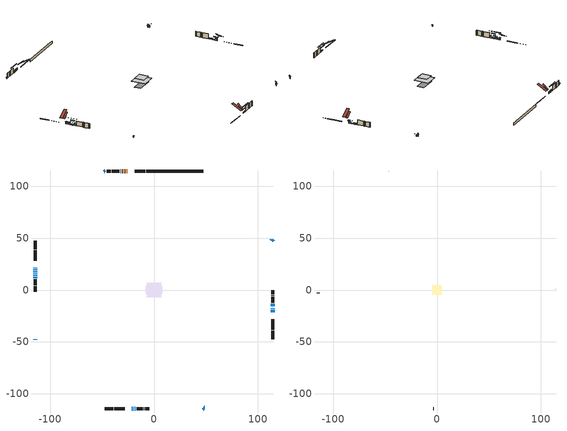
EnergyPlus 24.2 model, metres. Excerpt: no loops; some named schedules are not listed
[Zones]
conditioned space
 floor outside (Floor1 construction): -1.45,-1.45 -1.45,1.45 1.45,1.45 1.45,-1.45 z0.45
 floor outside (Floor2 construction): -1,-1 -1,1 1,1 1,-1 z0.45
 floor adiabatic (AdiabaticFloorConstruction): -6.99,-6.99 -6.99,6.99 6.99,6.99 6.99,-6.99 z2.89
 floor foundation (Slab1 construction): -8.12,-3.39 -8.12,3.39 8.12,3.39 8.12,-3.39 z-1.91
 wall outside (RimJoist1 construction): 0.49,114.53 -7.7,114.53 / -47.44,-114.53 -39.25,-114.53 / -114.53,47.44 -114.53,39.25 / 114.53,-47.44 114.53,-39.25 z0.45:0.75
 wall outside (RimJoist2 construction): -8.63,114.53 -18.56,114.53 / -38.33,-114.53 -28.39,-114.53 / -114.53,38.33 -114.53,28.39 / 114.53,-38.33 114.53,-28.39 z0.45:0.75
 wall outside (AdiabaticWallConstruction 1): -25.55,114.53 -26.38,114.53 / -27.31,114.53 -28.55,114.53 / -29.47,114.53 -31.09,114.53 z0.45:2.48
 wall outside (AdiabaticWallConstruction): -114.53,21.4 -114.53,20.92 z0.45:2.1; 114.53,47.44 114.15,47.82 / 114.53,-20.22 114.53,-19.08 / 48.47,-113.5 48.85,-113.12 z0.45:2.18; 114.53,-21.4 114.53,-21.15 z0.45:2.53; 114.53,-18.15 114.53,-17.54 z0.45:0.69; -21.4,-114.53 -20.26,-114.53 z0.45:1.39; 47.44,-114.53 47.82,-114.15 / 113.5,48.47 113.12,48.85 / -47.44,114.53 -47.82,114.15 / -114.53,-47.44 -114.15,-47.82 z0.45:1.85; -114.53,19.99 -114.53,18.93 z0.45:1.87; -114.53,18 -114.53,16.88 z0.45:1.69; 114.53,-16.61 114.53,-16.54 / -114.53,15.95 -114.53,15.64 / -17.85,-114.53 -17.54,-114.53 / -32.02,114.53 -32.33,114.53 z0.45:1.67; 114.53,-15.62 114.53,-13.33 / -114.53,14.72 -114.53,13.75 z0.45:1.42; -19.33,-114.53 -18.77,-114.53 z0.45:1.21; -114.53,12.82 -114.53,11.22 z0.45:1.9
 wall outside (Wall1 construction): -33.26,114.53 -39,114.53 / -16.61,-114.53 -10.86,-114.53 / -114.53,10.29 -114.53,4.55 / 114.53,-12.4 114.53,-6.65 z0.45:5.33
 wall outside (Wall2 construction): -39.93,114.53 -40.66,114.53 / -9.93,-114.53 -9.2,-114.53 / -114.53,3.62 -114.53,2.88 / 114.53,-5.72 114.53,-4.99 z0.45:5.33
 wall outside (Wall4 construction): -41.59,114.53 -45.31,114.53 / -8.27,-114.53 -4.55,-114.53 / -114.53,1.95 -114.53,-1.77 / 114.53,-4.06 114.53,-0.34 z0.45:5.33
 wall foundation (FoundationWall1 construction): 1.42,114.53,-1.91 1.42,114.53,0.45 42.84,114.53,0.45 42.84,114.53,0.21 47.44,114.53,0.21 47.44,114.53,-1.91
 window (WindowConstruction 16): -114.53,21.4 -114.53,20.92 z0.45:2.1
 window (WindowConstruction 5): 114.53,47.44 114.15,47.82 z0.45:2.18
 window (WindowConstruction 6): 114.53,-21.4 114.53,-21.15 z0.45:2.53
 window (WindowConstruction 7): 114.53,-20.22 114.53,-19.08 z0.45:2.18
 window (WindowConstruction 8): 114.53,-18.15 114.53,-17.54 z0.45:0.69
 window (WindowConstruction 9): -21.4,-114.53 -20.26,-114.53 z0.45:1.39
 window (WindowConstruction 10): 47.44,-114.53 47.82,-114.15 z0.45:1.85
 window (WindowConstruction 11): 113.5,48.47 113.12,48.85 z0.45:1.85
 window (WindowConstruction 12): -114.53,19.99 -114.53,18.93 z0.45:1.87
 window (WindowConstruction 13): -114.53,18 -114.53,16.88 z0.45:1.69
 window (WindowConstruction 17): 114.53,-16.61 114.53,-16.54 z0.45:1.67
 window (WindowConstruction 14): 114.53,-15.62 114.53,-13.33 z0.45:1.42
 window (WindowConstruction 15): -19.33,-114.53 -18.77,-114.53 z0.45:1.21
 window (WindowConstruction 18): -114.53,15.95 -114.53,15.65 z0.45:1.67
 window (WindowConstruction 19): -17.84,-114.53 -17.54,-114.53 z0.45:1.67
 window (WindowConstruction 20): -32.02,114.53 -32.33,114.53 z0.45:1.67
 window (WindowConstruction): -47.44,114.53 -47.82,114.15 z0.45:1.85
 window (WindowConstruction 1): -114.53,-47.44 -114.15,-47.82 z0.45:1.85
 window (WindowConstruction 2): -114.53,14.72 -114.53,13.75 z0.45:1.42
 window (WindowConstruction 3): -114.53,12.82 -114.53,11.22 z0.45:1.9
 window (WindowConstruction 4): 48.47,-113.5 48.85,-113.12 z0.45:2.18
 door (Door): -25.55,114.53 -26.38,114.53 z0.45:2.48
 door (Door 1): -27.31,114.53 -28.55,114.53 z0.45:2.48
 door (Door 2): -29.47,114.53 -31.09,114.53 z0.45:2.48
 ceiling adiabatic (AdiabaticFloorConstruction): 6.99,-6.99 6.99,6.99 -6.99,6.99 -6.99,-6.99 z2.89
 roof outside (Roof2 construction): -24.62,114.53,5.33 -24.62,109.47,9.55 -22.97,109.47,9.55 -22.97,114.53,5.33; -22.33,-114.53,5.33 -22.33,-109.47,9.55 -23.98,-109.47,9.55 -23.98,-114.53,5.33; -114.53,22.33,5.33 -109.47,22.33,9.55 -109.47,23.98,9.55 -114.53,23.98,5.33; 114.53,-22.33,5.33 109.47,-22.33,9.55 109.47,-23.98,9.55 114.53,-23.98,5.33
attic - vented
 floor to conditioned space (Floor3 construction Reversed): -4.74,-4.74 -4.74,4.74 4.74,4.74 4.74,-4.74 z5.33
 wall outside (Wall5 construction): -46.24,114.53 -46.51,114.53 / -3.62,-114.53 -3.36,-114.53 / -114.53,-2.69 -114.53,-2.96 / 114.53,0.59 114.53,0.86 z0.45:5.33
 roof outside (Roof1 construction): -22.04,114.53,5.33 -22.04,105.71,10.47 -19.49,105.71,10.47 -19.49,114.53,5.33; -24.91,-114.53,5.33 -24.91,-105.71,10.47 -27.46,-105.71,10.47 -27.46,-114.53,5.33; -114.53,24.91,5.33 -105.71,24.91,10.47 -105.71,27.46,10.47 -114.53,27.46,5.33; 114.53,-24.91,5.33 105.71,-24.91,10.47 105.71,-27.46,10.47 114.53,-27.46,5.33
shading: -114.53,20.62 -114.53,21.7 -115.14,21.7 -115.14,20.62 z2.4; 113.29,48.68 115.39,46.58 115.6,46.79 113.5,48.89 z3.4; 114.53,-20.54 114.53,-22.01 115.75,-22.01 115.75,-20.54 z3.14; 114.53,-17.56 114.53,-21.74 114.68,-21.74 114.68,-17.56 z3.7; 114.53,-16.93 114.53,-18.76 114.68,-18.76 114.68,-16.93 z1.3; -17.21,-114.53 -24.45,-114.53 -24.45,-114.99 -17.21,-114.99 z4.44; 48.14,-113.83 47.11,-114.85 47.44,-115.18 48.47,-114.15 z2.31; 112.79,49.18 113.82,48.15 114.15,48.47 113.12,49.5 z2.31; -114.53,18.02 -114.53,20.9 -114.99,20.9 -114.99,18.02 z2.78; -114.53,16.73 -114.53,18.15 -115.14,18.15 -115.14,16.73 z1.84; 114.53,-13.18 114.53,-15.76 114.99,-15.76 114.99,-13.18 z1.57; -18.62,-114.53 -19.48,-114.53 -19.48,-114.99 -18.62,-114.99 z1.36; -114.53,10.16 -114.53,21.44 -114.99,21.44 -114.99,10.16 z7.16; -12.05,-114.53 -23.33,-114.53 -23.33,-114.99 -12.05,-114.99 z7.16; -37.82,114.53 -26.53,114.53 -26.53,114.99 -37.82,114.99 z7.16; -47.92,114.05 -47.33,114.64 -47.77,115.07 -48.35,114.48 z2; -114.05,-47.92 -114.64,-47.33 -115.07,-47.77 -114.48,-48.35 z2; -114.53,11.92 -114.53,16.54 -114.83,16.54 -114.83,11.92 z3.25; -114.53,7.87 -114.53,16.17 -114.99,16.17 -114.99,7.87 z5.25; 49.71,-112.26 47.61,-114.36 47.82,-114.57 49.92,-112.47 z3.4
[Building]
Building 1: Terrain=Suburbs
[Site:Location]
Edmonton Intl AP_AB: Latitude {deg}=53.31; Longitude {deg}=-113.58; Time Zone {hr}=-7; Elevation {m}=723; Keep Site Location Information=Yes
[Site:GroundTemperature:Shallow]
-1.56185, -3.61833, -3.78302, -2.80711, 1.11059, 5.01004, 8.39065, 10.5322, 10.7141, 8.97234, 5.67794, 1.89811
[Site:WaterMainsTemperature]
Calculation Method=Schedule; Temperature Schedule=mains temperature schedule
[Material] Roughness=Rough; Thermal Absorptance=0.9
Name | Thickness {m} | Conductivity {W/m-K} | Density {kg/m3} | Specific Heat {J/kg-K} | Solar Absorptance | Visible Absorptance
asphalt or fiberglass shingles | 0.00635 | 0.162714 | 1121.4 | 1465.45 | 0.4 | 0.4
ceiling loosefill ins | 0.254 | 0.0480833 | 16.02 | 1046.75 | 0.7 | 0.7
ceiling stud and cavity | 0.1397 | 0.129213 | 65.682 | 1177.47 | 0.7 | 0.7
concrete 4.0 in. | 0.1016 | 1.803125 | 2242.8 | 837.4 | 0.7 | 0.7
concrete 8.0 in. | 0.2032 | 1.803125 | 2242.8 | 837.4 | 0.7 | 0.7
door material | 0.04445 | 0.053851 | 512.64 | 1214.23 | 0.7 | 0.7
door material 1 | 0.04445 | 0.0451087 | 512.64 | 1214.23 | 0.7 | 0.7
exterior vertical ins | 0.0418325 | 0.029427 | 32.04 | 1214.23 | 0.7 | 0.7
floor covering | 0.0127 | 0.0433444 | 54.468 | 1339.84 | 0.6 | 0.6
floor rigid ins; roof rigid ins | 0.103632 | 0.029427 | 32.04 | 1214.23 | 0.7 | 0.7
floor rigid ins 1; wall rigid ins 1 | 0.512978 | 0.029427 | 32.04 | 1214.23 | 0.7 | 0.7
floor stud and cavity | 0.1397 | 0.164193 | 92.3553 | 1139.71 | 0.7 | 0.7
floor stud and cavity 1 | 0.1397 | 0.16591 | 92.3553 | 1139.71 | 0.7 | 0.7
floor stud and cavity 2 | 0.1397 | 1.75129 | 37.0049 | 1207.88 | 0.7 | 0.7
furniture material conditioned space 1 | 0.1524 | 0.115458 | 640.8 | 1214.23 | 0.6 | 0.6
gypsum board | 0.0127 | 0.160291 | 801 | 837.4 | 0.6 | 0.6
gypsum board 1 | 0.0127 | 0.160291 | 801 | 837.4 | 0.7 | 0.7
osb sheathing 0.5 in. | 0.0127 | 0.115458 | 512.64 | 1214.23 | 0.7 | 0.7
osb sheathing 0.75 in. | 0.01905 | 0.115458 | 512.64 | 1214.23 | 0.7 | 0.7
osb sheathing 2.0 in. | 0.0508 | 0.115458 | 512.64 | 1214.23 | 0.7 | 0.7
rim joist rigid ins; wall rigid ins | 0.051816 | 0.029427 | 32.04 | 1214.23 | 0.7 | 0.7
rim joist stud and cavity | 0.0508 | 0.0402607 | 125.044 | 1163.47 | 0.6 | 0.6
rim joist stud and cavity 1 | 0.0508 | 0.0290657 | 125.044 | 1163.47 | 0.6 | 0.6
roof stud and cavity | 0.2032 | 0.378507 | 78.34581 | 1123.46 | 0.7 | 0.7
wall stud and cavity | 0.1397 | 0.255113 | 139.0536 | 1170.24 | 0.7 | 0.7
wall stud and cavity 1 | 0.1397 | 0.329215 | 139.0536 | 1170.24 | 0.7 | 0.7
wall stud and cavity 2 | 0.1397 | 0.249497 | 139.0536 | 1170.24 | 0.7 | 0.7
wall stud and cavity 3 | 0.0889 | 6.1454 | 50.32683 | 1063.81 | 0.6 | 0.6
wall stud and cavity 4 | 0.0889 | 0.380278 | 52.3479 | 1209.89 | 0.7 | 0.7
wall stud and cavity 5 | 0.0889 | 0.391764 | 83.0341 | 1211.67 | 0.7 | 0.7
wood siding | 0.0254 | 0.102417 | 544.68 | 1172.36 | 0.4 | 0.4
wood siding 1 | 0.00254 | 0.102417 | 544.68 | 1172.36 | 0.4 | 0.4
wood siding 2; wood siding 3; wood siding 4 | 0.0254 | 0.102417 | 544.68 | 1172.36 | 0.7 | 0.7
[WindowMaterial:SimpleGlazingSystem]
Name | U-Factor {W/m2-K} | Solar Heat Gain Coefficient
WindowMaterial | 2.99855 | 0.51
WindowMaterial 1 | 2.95994 | 0.56
WindowMaterial 10 | 1.47401 | 0.43
WindowMaterial 11 | 1.65287 | 0.36
WindowMaterial 12 | 2.15537 | 0.57
WindowMaterial 13 | 6.42239 | 0.48
WindowMaterial 14 | 5.05512 | 0.48
WindowMaterial 2 | 2.99742 | 0.52
WindowMaterial 3 | 2.14401 | 0.58
WindowMaterial 4 | 2.25246 | 0.47
WindowMaterial 5 | 2.09064 | 0.63
WindowMaterial 6 | 2.28426 | 0.42
WindowMaterial 7 | 2.95313 | 0.58
WindowMaterial 8 | 1.59041 | 0.39
WindowMaterial 9 | 1.439373 | 0.45
[Construction]
AdiabaticFloorConstruction: floor stud and cavity 2, floor rigid ins 1, osb sheathing 0.75 in., floor covering
AdiabaticWallConstruction: wood siding 3, wall rigid ins 1, wall stud and cavity 4, gypsum board
AdiabaticWallConstruction 1: wood siding 4, wall rigid ins 1, wall stud and cavity 4, gypsum board
Door; Door 2: door material
Door 1: door material 1
Floor1 construction: floor stud and cavity, floor rigid ins, osb sheathing 0.75 in., floor covering
Floor2 construction: floor stud and cavity 1, floor rigid ins, osb sheathing 0.75 in., floor covering
Floor3 construction Reversed: gypsum board, ceiling stud and cavity, ceiling loosefill ins
FoundationWall1 construction: concrete 8.0 in., gypsum board 1
furniture construction conditioned space 1: furniture material conditioned space 1
PartitionWallConstruction: gypsum board, wall stud and cavity 5, gypsum board
RimJoist1 construction: wood siding 2, rim joist rigid ins, osb sheathing 2.0 in., rim joist stud and cavity
RimJoist2 construction: wood siding 2, osb sheathing 2.0 in., rim joist stud and cavity 1
Roof1 construction: asphalt or fiberglass shingles
Roof2 construction: asphalt or fiberglass shingles, roof rigid ins, osb sheathing 0.75 in., roof stud and cavity, gypsum board
Slab1 construction: concrete 4.0 in.
Wall1 construction: wood siding, wall rigid ins, osb sheathing 0.5 in., wall stud and cavity, gypsum board
Wall2 construction: wood siding, wall rigid ins, osb sheathing 0.5 in., wall stud and cavity 1, gypsum board
Wall4 construction: wood siding, wall rigid ins, osb sheathing 0.5 in., wall stud and cavity 2, gypsum board
Wall5 construction: wood siding 1, wall stud and cavity 3
WindowConstruction; WindowConstruction 1; WindowConstruction 10; WindowConstruction 11: WindowMaterial
WindowConstruction 12: WindowMaterial 8
WindowConstruction 13: WindowMaterial 9
WindowConstruction 14: WindowMaterial 10
WindowConstruction 15: WindowMaterial 11
WindowConstruction 16: WindowMaterial 12
WindowConstruction 17: WindowMaterial 13
WindowConstruction 18; WindowConstruction 19; WindowConstruction 20: WindowMaterial 14
WindowConstruction 2: WindowMaterial 1
WindowConstruction 3: WindowMaterial 2
WindowConstruction 4; WindowConstruction 5: WindowMaterial 3
WindowConstruction 6: WindowMaterial 4
WindowConstruction 7: WindowMaterial 5
WindowConstruction 8: WindowMaterial 6
WindowConstruction 9: WindowMaterial 7
[Zone] Multiplier=1; Part of Total Floor Area=Yes
Name | Volume {m3}
attic - vented | 71.7619
conditioned space | 803.7
[Space]
Name | Zone | Volume {m3}
attic - vented 1 | attic - vented | 71.7619
conditioned space 1 | conditioned space | 803.7
[ZoneInfiltration:EffectiveLeakageArea]
infil attic - vented 1: Zone or Space=attic - vented 1; Schedule=Always On Discrete; Effective Air Leakage Area {cm2}=3132.17; Stack Coefficient=0.000696877; Wind Coefficient=1.7836e-05
[ZoneMixing]
whole house fan mix: Zone or Space=attic - vented; Schedule=Always On Continuous; Design Flow Rate Calculation Method=Flow/Zone; Design Flow Rate {m3/s}=0; Source Zone or Space=conditioned space
[SurfaceProperty:ExposedFoundationPerimeter]
Slab1: Exposed Perimeter Calculation Method=TotalExposedPerimeter; Total Exposed Perimeter {m}=46.024
[InternalMass] Zone or ZoneList=conditioned space; Space or SpaceList=conditioned space 1
Name | Construction | Surface Area {m2}
furniture mass conditioned space 1 | furniture construction conditioned space 1 | 127.204
partition wall mass | PartitionWallConstruction | 318.01
[Lights]
interior lighting: Zone or ZoneList or Space or SpaceList=conditioned space 1; Schedule=interior lighting schedule; Design Level Calculation Method=LightingLevel; Lighting Level {W}=343.2; Return Air Fraction=0; Fraction Radiant=0.6; Fraction Visible=0.2; Fraction Replaceable=1
[People]
occupants: Zone or ZoneList or Space or SpaceList=conditioned space 1; Number of People Schedule=occupants schedule; Number of People Calculation Method=People; Number of People=3; Fraction Radiant=0.314171; Sensible Heat Fraction=0.56303; Activity Level Schedule=occupants activity schedule; Carbon Dioxide Generation Rate {m3/s-W}=0; Enable ASHRAE 55 Comfort Warnings=No; Mean Radiant Temperature Calculation Type=EnclosureAveraged
[ElectricEquipment] Zone or ZoneList or Space or SpaceList=conditioned space 1; Design Level Calculation Method=EquipmentLevel
Name | Schedule | Design Level {W} | Fraction Latent | Fraction Radiant | Fraction Lost
clothes dryer | clothes dryer schedule | 140.772 | 0.015 | 0.081 | 0.85
clothes washer | clothes washer schedule | 32.1985 | 0.03 | 0.162 | 0.7
cooking range | cooking range schedule | 215.147 | 0.08 | 0.432 | 0.2
dishwasher | dishwasher schedule | 66.8632 | 0.3 | 0.18 | 0.4
fridge | fridge schedule | 72.9452 | 0 | 0.6 | 0
mech vent bath fan 0 | mech vent bath fan 0 schedule | 50.2 | 0 | 0 | 1
mech vent bath fan 1 | mech vent bath fan 1 schedule | 50.2 | 0 | 0 | 1
mech vent bath fan 2 | mech vent bath fan 2 schedule | 50.2 | 0 | 0 | 1
mech vent bath fan 3 | mech vent bath fan 3 schedule | 50.2 | 0 | 0 | 1
mech vent house fan | mech vent house fan schedule | 0 | 0 | 0 | 1
mech vent house fan cfis | mech vent house fan cfis schedule | 0 | 0 | 0 | 0
mech vent range fan 0 | mech vent range fan 0 schedule | 57 | 0 | 0 | 1
misc plug loads | misc plug loads schedule | 494.7 | 0.045 | 0.513 | 0.1
whole house fan | Always On Discrete | 0 | 0 | 0 | 1
[OtherEquipment] Zone or ZoneList or Space or SpaceList=conditioned space 1; Design Level Calculation Method=EquipmentLevel
Name | Fuel Type | Schedule | Design Level {W} | Fraction Latent | Fraction Radiant | Fraction Lost
clothes dryer 1 | Electricity | clothes dryer schedule | 0 | 0.015 | 0.081 | 0.85
cooking range 1 | Electricity | cooking range schedule | 0 | 0.08 | 0.432 | 0.2
general water use latent | None | general water use schedule | 62.594 | 1 | 0 | 0
general water use sensible | None | general water use schedule | -61.6891 | 0 | 0.6 | 0
mech vent house fan latent load | None | Always On Discrete | 0 | 1 | 0 | 0
mech vent house fan sensible load | None | Always On Discrete | 0 | 0 | 0 | 0
water heater energy adjustment1 | NaturalGas | Always On Discrete | 0.01 | 0 | 0 | 1
[ZoneInfiltration:DesignFlowRate] Zone or ZoneList or Space or SpaceList=conditioned space 1; Schedule=Always On Discrete; Design Flow Rate Calculation Method=Flow/Zone; Design Flow Rate {m3/s}=0
infil flow; natural vent flow; whole house fan flow
[Foundation:Kiva]
Foundation Kiva 1: Initial Indoor Air Temperature {C}=18; Wall Height Above Grade {m}=0.450007; Wall Depth Below Slab {m}=0.2032; Custom Block Material Name 1=exterior vertical ins; Custom Block Depth 1 {m}=2.36001; Custom Block X Position 1 {m}=0.2159; Custom Block Z Position 1 {m}=0
[Foundation:Kiva:Settings]
Soil Conductivity {W/m-K}=0.849921; Soil Density {kg/m3}=1842.3; Soil Specific Heat {J/kg-K}=418.7; Ground Solar Absorptivity=0.9; Ground Thermal Absorptivity=0.9; Ground Surface Roughness {m}=0.03; Far-Field Width {m}=40; Deep-Ground Boundary Condition=ZeroFlux; Deep-Ground Depth {m}=40; Minimum Cell Dimension {m}=0.2; Maximum Cell Growth Coefficient=3; Simulation Timestep=Timestep
[Exterior:Lights]
exterior lighting: Schedule=exterior lighting schedule; Design Level {W}=75.6
[Schedule:Constant]
Name | Hourly Value
Always On Continuous; mech vent house fan schedule; mech vent house fan cfis schedule; Always On Discrete | 1
occupants activity schedule | 117.228
fridge schedule | 0
[Schedule:Week:Daily]
interior lighting schedule Week Rule - Jan1-Jan27: interior lighting schedule day, interior lighting schedule day, interior lighting schedule day, interior lighting schedule day, interior lighting schedule day, interior lighting schedule day, interior lighting schedule day, interior lighting schedule default day, interior lighting schedule default day, interior lighting schedule default day, interior lighting schedule default day, interior lighting schedule default day
interior lighting schedule Week Rule - Jan28-Feb3: interior lighting schedule day, interior lighting schedule day, interior lighting schedule day, interior lighting schedule day, interior lighting schedule day 1, interior lighting schedule day 1, interior lighting schedule day 1, interior lighting schedule default day, interior lighting schedule default day, interior lighting schedule default day, interior lighting schedule default day, interior lighting schedule default day
interior lighting schedule Week Rule - Feb4-Feb24: interior lighting schedule day 1, interior lighting schedule day 1, interior lighting schedule day 1, interior lighting schedule day 1, interior lighting schedule day 1, interior lighting schedule day 1, interior lighting schedule day 1, interior lighting schedule default day, interior lighting schedule default day, interior lighting schedule default day, interior lighting schedule default day, interior lighting schedule default day
interior lighting schedule Week Rule - Feb25-Mar3: interior lighting schedule day 1, interior lighting schedule day 1, interior lighting schedule day 1, interior lighting schedule day 1, interior lighting schedule day 2, interior lighting schedule day 2, interior lighting schedule day 2, interior lighting schedule default day, interior lighting schedule default day, interior lighting schedule default day, interior lighting schedule default day, interior lighting schedule default day
interior lighting schedule Week Rule - Mar4-Mar31: interior lighting schedule day 2, interior lighting schedule day 2, interior lighting schedule day 2, interior lighting schedule day 2, interior lighting schedule day 2, interior lighting schedule day 2, interior lighting schedule day 2, interior lighting schedule default day, interior lighting schedule default day, interior lighting schedule default day, interior lighting schedule default day, interior lighting schedule default day
interior lighting schedule Week Rule - Apr1-Apr28: interior lighting schedule day 3, interior lighting schedule day 3, interior lighting schedule day 3, interior lighting schedule day 3, interior lighting schedule day 3, interior lighting schedule day 3, interior lighting schedule day 3, interior lighting schedule default day, interior lighting schedule default day, interior lighting schedule default day, interior lighting schedule default day, interior lighting schedule default day
interior lighting schedule Week Rule - Apr29-May5: interior lighting schedule day 3, interior lighting schedule day 3, interior lighting schedule day 4, interior lighting schedule day 4, interior lighting schedule day 4, interior lighting schedule day 4, interior lighting schedule day 4, interior lighting schedule default day, interior lighting schedule default day, interior lighting schedule default day, interior lighting schedule default day, interior lighting schedule default day
interior lighting schedule Week Rule - May6-May26: interior lighting schedule day 4, interior lighting schedule day 4, interior lighting schedule day 4, interior lighting schedule day 4, interior lighting schedule day 4, interior lighting schedule day 4, interior lighting schedule day 4, interior lighting schedule default day, interior lighting schedule default day, interior lighting schedule default day, interior lighting schedule default day, interior lighting schedule default day
interior lighting schedule Week Rule - May27-Jun2: interior lighting schedule day 4, interior lighting schedule day 4, interior lighting schedule day 4, interior lighting schedule day 4, interior lighting schedule day 4, interior lighting schedule day 5, interior lighting schedule day 5, interior lighting schedule default day, interior lighting schedule default day, interior lighting schedule default day, interior lighting schedule default day, interior lighting schedule default day
interior lighting schedule Week Rule - Jun3-Jun30: interior lighting schedule day 5, interior lighting schedule day 5, interior lighting schedule day 5, interior lighting schedule day 5, interior lighting schedule day 5, interior lighting schedule day 5, interior lighting schedule day 5, interior lighting schedule default day, interior lighting schedule default day, interior lighting schedule default day, interior lighting schedule default day, interior lighting schedule default day
interior lighting schedule Week Rule - Jul1-Jul28: interior lighting schedule day 6, interior lighting schedule day 6, interior lighting schedule day 6, interior lighting schedule day 6, interior lighting schedule day 6, interior lighting schedule day 6, interior lighting schedule day 6, interior lighting schedule default day, interior lighting schedule default day, interior lighting schedule default day, interior lighting schedule default day, interior lighting schedule default day
interior lighting schedule Week Rule - Jul29-Aug4: interior lighting schedule day 6, interior lighting schedule day 6, interior lighting schedule day 6, interior lighting schedule day 7, interior lighting schedule day 7, interior lighting schedule day 7, interior lighting schedule day 7, interior lighting schedule default day, interior lighting schedule default day, interior lighting schedule default day, interior lighting schedule default day, interior lighting schedule default day
interior lighting schedule Week Rule - Aug5-Aug25: interior lighting schedule day 7, interior lighting schedule day 7, interior lighting schedule day 7, interior lighting schedule day 7, interior lighting schedule day 7, interior lighting schedule day 7, interior lighting schedule day 7, interior lighting schedule default day, interior lighting schedule default day, interior lighting schedule default day, interior lighting schedule default day, interior lighting schedule default day
interior lighting schedule Week Rule - Aug26-Sep1: interior lighting schedule day 7, interior lighting schedule day 7, interior lighting schedule day 7, interior lighting schedule day 7, interior lighting schedule day 7, interior lighting schedule day 7, interior lighting schedule day 8, interior lighting schedule default day, interior lighting schedule default day, interior lighting schedule default day, interior lighting schedule default day, interior lighting schedule default day
interior lighting schedule Week Rule - Sep2-Sep29: interior lighting schedule day 8, interior lighting schedule day 8, interior lighting schedule day 8, interior lighting schedule day 8, interior lighting schedule day 8, interior lighting schedule day 8, interior lighting schedule day 8, interior lighting schedule default day, interior lighting schedule default day, interior lighting schedule default day, interior lighting schedule default day, interior lighting schedule default day
interior lighting schedule Week Rule - Sep30-Oct6: interior lighting schedule day 8, interior lighting schedule day 9, interior lighting schedule day 9, interior lighting schedule day 9, interior lighting schedule day 9, interior lighting schedule day 9, interior lighting schedule day 9, interior lighting schedule default day, interior lighting schedule default day, interior lighting schedule default day, interior lighting schedule default day, interior lighting schedule default day
interior lighting schedule Week Rule - Oct7-Oct27: interior lighting schedule day 9, interior lighting schedule day 9, interior lighting schedule day 9, interior lighting schedule day 9, interior lighting schedule day 9, interior lighting schedule day 9, interior lighting schedule day 9, interior lighting schedule default day, interior lighting schedule default day, interior lighting schedule default day, interior lighting schedule default day, interior lighting schedule default day
interior lighting schedule Week Rule - Oct28-Nov3: interior lighting schedule day 9, interior lighting schedule day 9, interior lighting schedule day 9, interior lighting schedule day 9, interior lighting schedule day 10, interior lighting schedule day 10, interior lighting schedule day 10, interior lighting schedule default day, interior lighting schedule default day, interior lighting schedule default day, interior lighting schedule default day, interior lighting schedule default day
interior lighting schedule Week Rule - Nov4-Nov24: interior lighting schedule day 10, interior lighting schedule day 10, interior lighting schedule day 10, interior lighting schedule day 10, interior lighting schedule day 10, interior lighting schedule day 10, interior lighting schedule day 10, interior lighting schedule default day, interior lighting schedule default day, interior lighting schedule default day, interior lighting schedule default day, interior lighting schedule default day
interior lighting schedule Week Rule - Nov25-Dec1: interior lighting schedule day 10, interior lighting schedule day 10, interior lighting schedule day 10, interior lighting schedule day 10, interior lighting schedule day 10, interior lighting schedule day 10, interior lighting schedule day 11, interior lighting schedule default day, interior lighting schedule default day, interior lighting schedule default day, interior lighting schedule default day, interior lighting schedule default day
interior lighting schedule Week Rule - Dec2-Dec31: interior lighting schedule day 11, interior lighting schedule day 11, interior lighting schedule day 11, interior lighting schedule day 11, interior lighting schedule day 11, interior lighting schedule day 11, interior lighting schedule day 11, interior lighting schedule default day, interior lighting schedule default day, interior lighting schedule default day, interior lighting schedule default day, interior lighting schedule default day
occupants schedule Week Rule - Jan1-Dec31: occupants schedule day, occupants schedule day, occupants schedule day, occupants schedule day, occupants schedule day, occupants schedule day, occupants schedule day, occupants schedule default day, occupants schedule default day, occupants schedule default day, occupants schedule default day, occupants schedule default day
clothes dryer schedule Week Rule - Jan1-Dec31: clothes dryer schedule day, clothes dryer schedule day, clothes dryer schedule day, clothes dryer schedule day, clothes dryer schedule day, clothes dryer schedule day, clothes dryer schedule day, clothes dryer schedule default day, clothes dryer schedule default day, clothes dryer schedule default day, clothes dryer schedule default day, clothes dryer schedule default day
clothes washer schedule Week Rule - Jan1-Dec31: clothes washer schedule day, clothes washer schedule day, clothes washer schedule day, clothes washer schedule day, clothes washer schedule day, clothes washer schedule day, clothes washer schedule day, clothes washer schedule default day, clothes washer schedule default day, clothes washer schedule default day, clothes washer schedule default day, clothes washer schedule default day
cooking range schedule Week Rule - Jan1-Dec31: cooking range schedule day, cooking range schedule day, cooking range schedule day, cooking range schedule day, cooking range schedule day, cooking range schedule day, cooking range schedule day, cooking range schedule default day, cooking range schedule default day, cooking range schedule default day, cooking range schedule default day, cooking range schedule default day
dishwasher schedule Week Rule - Jan1-Dec31: dishwasher schedule day, dishwasher schedule day, dishwasher schedule day, dishwasher schedule day, dishwasher schedule day, dishwasher schedule day, dishwasher schedule day, dishwasher schedule default day, dishwasher schedule default day, dishwasher schedule default day, dishwasher schedule default day, dishwasher schedule default day
mech vent bath fan 0 schedule Week Rule - Jan1-Dec31: mech vent bath fan 0 schedule day, mech vent bath fan 0 schedule day, mech vent bath fan 0 schedule day, mech vent bath fan 0 schedule day, mech vent bath fan 0 schedule day, mech vent bath fan 0 schedule day, mech vent bath fan 0 schedule day, mech vent bath fan 0 schedule default day, mech vent bath fan 0 schedule default day, mech vent bath fan 0 schedule default day, mech vent bath fan 0 schedule default day, mech vent bath fan 0 schedule default day
mech vent bath fan 1 schedule Week Rule - Jan1-Dec31: mech vent bath fan 1 schedule day, mech vent bath fan 1 schedule day, mech vent bath fan 1 schedule day, mech vent bath fan 1 schedule day, mech vent bath fan 1 schedule day, mech vent bath fan 1 schedule day, mech vent bath fan 1 schedule day, mech vent bath fan 1 schedule default day, mech vent bath fan 1 schedule default day, mech vent bath fan 1 schedule default day, mech vent bath fan 1 schedule default day, mech vent bath fan 1 schedule default day
mech vent bath fan 2 schedule Week Rule - Jan1-Dec31: mech vent bath fan 2 schedule day, mech vent bath fan 2 schedule day, mech vent bath fan 2 schedule day, mech vent bath fan 2 schedule day, mech vent bath fan 2 schedule day, mech vent bath fan 2 schedule day, mech vent bath fan 2 schedule day, mech vent bath fan 2 schedule default day, mech vent bath fan 2 schedule default day, mech vent bath fan 2 schedule default day, mech vent bath fan 2 schedule default day, mech vent bath fan 2 schedule default day
mech vent bath fan 3 schedule Week Rule - Jan1-Dec31: mech vent bath fan 3 schedule day, mech vent bath fan 3 schedule day, mech vent bath fan 3 schedule day, mech vent bath fan 3 schedule day, mech vent bath fan 3 schedule day, mech vent bath fan 3 schedule day, mech vent bath fan 3 schedule day, mech vent bath fan 3 schedule default day, mech vent bath fan 3 schedule default day, mech vent bath fan 3 schedule default day, mech vent bath fan 3 schedule default day, mech vent bath fan 3 schedule default day
mech vent range fan 0 schedule Week Rule - Jan1-Dec31: mech vent range fan 0 schedule day, mech vent range fan 0 schedule day, mech vent range fan 0 schedule day, mech vent range fan 0 schedule day, mech vent range fan 0 schedule day, mech vent range fan 0 schedule day, mech vent range fan 0 schedule day, mech vent range fan 0 schedule default day, mech vent range fan 0 schedule default day, mech vent range fan 0 schedule default day, mech vent range fan 0 schedule default day, mech vent range fan 0 schedule default day
misc plug loads schedule Week Rule - Jan1-Dec31: misc plug loads schedule day, misc plug loads schedule day, misc plug loads schedule day, misc plug loads schedule day, misc plug loads schedule day, misc plug loads schedule day, misc plug loads schedule day, misc plug loads schedule default day, misc plug loads schedule default day, misc plug loads schedule default day, misc plug loads schedule default day, misc plug loads schedule default day
general water use schedule Week Rule - Jan1-Dec31: general water use schedule day, general water use schedule day, general water use schedule day, general water use schedule day, general water use schedule day, general water use schedule day, general water use schedule day, general water use schedule default day, general water use schedule default day, general water use schedule default day, general water use schedule default day, general water use schedule default day
exterior lighting schedule Week Rule - Jan1-Jan27: exterior lighting schedule day, exterior lighting schedule day, exterior lighting schedule day, exterior lighting schedule day, exterior lighting schedule day, exterior lighting schedule day, exterior lighting schedule day, exterior lighting schedule default day, exterior lighting schedule default day, exterior lighting schedule default day, exterior lighting schedule default day, exterior lighting schedule default day
[Schedule:Year]
interior lighting schedule: interior lighting schedule Week Rule - Jan1-Jan27, 1, 1, 1, 27, interior lighting schedule Week Rule - Jan28-Feb3, 1, 28, 2, 3, interior lighting schedule Week Rule - Feb4-Feb24, 2, 4, 2, 24, interior lighting schedule Week Rule - Feb25-Mar3, 2, 25, 3, 3, interior lighting schedule Week Rule - Mar4-Mar31, 3, 4, 3, 31, interior lighting schedule Week Rule - Apr1-Apr28, 4, 1, 4, 28, interior lighting schedule Week Rule - Apr29-May5, 4, 29, 5, 5, interior lighting schedule Week Rule - May6-May26, 5, 6, 5, 26, interior lighting schedule Week Rule - May27-Jun2, 5, 27, 6, 2, interior lighting schedule Week Rule - Jun3-Jun30, 6, 3, 6, 30, interior lighting schedule Week Rule - Jul1-Jul28, 7, 1, 7, 28, interior lighting schedule Week Rule - Jul29-Aug4, 7, 29, 8, 4, interior lighting schedule Week Rule - Aug5-Aug25, 8, 5, 8, 25, interior lighting schedule Week Rule - Aug26-Sep1, 8, 26, 9, 1, interior lighting schedule Week Rule - Sep2-Sep29, 9, 2, 9, 29, interior lighting schedule Week Rule - Sep30-Oct6, 9, 30, 10, 6, interior lighting schedule Week Rule - Oct7-Oct27, 10, 7, 10, 27, interior lighting schedule Week Rule - Oct28-Nov3, 10, 28, 11, 3, interior lighting schedule Week Rule - Nov4-Nov24, 11, 4, 11, 24, interior lighting schedule Week Rule - Nov25-Dec1, 11, 25, 12, 1, interior lighting schedule Week Rule - Dec2-Dec31, 12, 2, 12, 31
occupants schedule: occupants schedule Week Rule - Jan1-Dec31, 1, 1, 12, 31
clothes dryer schedule: clothes dryer schedule Week Rule - Jan1-Dec31, 1, 1, 12, 31
clothes washer schedule: clothes washer schedule Week Rule - Jan1-Dec31, 1, 1, 12, 31
cooking range schedule: cooking range schedule Week Rule - Jan1-Dec31, 1, 1, 12, 31
dishwasher schedule: dishwasher schedule Week Rule - Jan1-Dec31, 1, 1, 12, 31
mech vent bath fan 0 schedule: mech vent bath fan 0 schedule Week Rule - Jan1-Dec31, 1, 1, 12, 31
mech vent bath fan 1 schedule: mech vent bath fan 1 schedule Week Rule - Jan1-Dec31, 1, 1, 12, 31
mech vent bath fan 2 schedule: mech vent bath fan 2 schedule Week Rule - Jan1-Dec31, 1, 1, 12, 31
mech vent bath fan 3 schedule: mech vent bath fan 3 schedule Week Rule - Jan1-Dec31, 1, 1, 12, 31
mech vent range fan 0 schedule: mech vent range fan 0 schedule Week Rule - Jan1-Dec31, 1, 1, 12, 31
misc plug loads schedule: misc plug loads schedule Week Rule - Jan1-Dec31, 1, 1, 12, 31
general water use schedule: general water use schedule Week Rule - Jan1-Dec31, 1, 1, 12, 31
exterior lighting schedule: exterior lighting schedule Week Rule - Jan1-Jan27, 1, 1, 1, 27, exterior lighting schedule Week Rule - Jan28-Feb3, 1, 28, 2, 3, exterior lighting schedule Week Rule - Feb4-Feb24, 2, 4, 2, 24, exterior lighting schedule Week Rule - Feb25-Mar3, 2, 25, 3, 3, exterior lighting schedule Week Rule - Mar4-Mar31, 3, 4, 3, 31, exterior lighting schedule Week Rule - Apr1-Apr28, 4, 1, 4, 28, exterior lighting schedule Week Rule - Apr29-May5, 4, 29, 5, 5, exterior lighting schedule Week Rule - May6-May26, 5, 6, 5, 26, exterior lighting schedule Week Rule - May27-Jun2, 5, 27, 6, 2, exterior lighting schedule Week Rule - Jun3-Jun30, 6, 3, 6, 30, exterior lighting schedule Week Rule - Jul1-Jul28, 7, 1, 7, 28, exterior lighting schedule Week Rule - Jul29-Aug4, 7, 29, 8, 4, exterior lighting schedule Week Rule - Aug5-Aug25, 8, 5, 8, 25, exterior lighting schedule Week Rule - Aug26-Sep1, 8, 26, 9, 1, exterior lighting schedule Week Rule - Sep2-Sep29, 9, 2, 9, 29, exterior lighting schedule Week Rule - Sep30-Oct6, 9, 30, 10, 6, exterior lighting schedule Week Rule - Oct7-Oct27, 10, 7, 10, 27, exterior lighting schedule Week Rule - Oct28-Nov3, 10, 28, 11, 3, exterior lighting schedule Week Rule - Nov4-Nov24, 11, 4, 11, 24, exterior lighting schedule Week Rule - Nov25-Dec1, 11, 25, 12, 1, exterior lighting schedule Week Rule - Dec2-Dec31, 12, 2, 12, 31
[Schedule:Compact]
mains temperature schedule: Through: 01/01, For: AllDays, Until: 24:00, 3.97167, Through: 01/02, For: AllDays, Until: 24:00, 3.90778, Through: 01/03, For: AllDays, Until: 24:00, 3.84556, Through: 01/04, For: AllDays, Until: 24:00, 3.78389, Through: 01/05, For: AllDays, Until: 24:00, 3.72278, Through: 01/06, For: AllDays, Until: 24:00, 3.66278, Through: 01/07, For: AllDays, Until: 24:00, 3.60389, Through: 01/08, For: AllDays, Until: 24:00, 3.54556, Through: 01/09, For: AllDays, Until: 24:00, 3.48833, Through: 01/10, For: AllDays, Until: 24:00, 3.43167, Through: 01/11, For: AllDays, Until: 24:00, 3.37611, Through: 01/12, For: AllDays, Until: 24:00, 3.32167, Through: 01/13, For: AllDays, Until: 24:00, 3.26833, Through: 01/14, For: AllDays, Until: 24:00, 3.21556, Through: 01/15, For: AllDays, Until: 24:00, 3.16444, Through: 01/16, For: AllDays, Until: 24:00, 3.11389, Through: 01/17, For: AllDays, Until: 24:00, 3.06444, Through: 01/18, For: AllDays, Until: 24:00, 3.01611, Through: 01/19, For: AllDays, Until: 24:00, 2.96889, Through: 01/20, For: AllDays, Until: 24:00, 2.92278, Through: 01/21, For: AllDays, Until: 24:00, 2.87722, Through: 01/22, For: AllDays, Until: 24:00, 2.83333, Through: 01/23, For: AllDays, Until: 24:00, 2.79056, Through: 01/24, For: AllDays, Until: 24:00, 2.74889, Through: 01/25, For: AllDays, Until: 24:00, 2.70833, Through: 01/26, For: AllDays, Until: 24:00, 2.66889, Through: 01/27, For: AllDays, Until: 24:00, 2.63056, Through: 01/28, For: AllDays, Until: 24:00, 2.59333, Through: 01/29, For: AllDays, Until: 24:00, 2.55778, Through: 01/30, For: AllDays, Until: 24:00, 2.52278, Through: 01/31, For: AllDays, Until: 24:00, 2.48944, Through: 02/01, For: AllDays, Until: 24:00, 2.45722, Through: 02/02, For: AllDays, Until: 24:00, 2.42611, Through: 02/03, For: AllDays, Until: 24:00, 2.39667, Through: 02/04, For: AllDays, Until: 24:00, 2.36833, Through: 02/05, For: AllDays, Until: 24:00, 2.34111, Through: 02/06, For: AllDays, Until: 24:00, 2.315, Through: 02/07, For: AllDays, Until: 24:00, 2.29056, Through: 02/08, For: AllDays, Until: 24:00, 2.26722, Through: 02/09, For: AllDays, Until: 24:00, 2.245, Through: 02/10, For: AllDays, Until: 24:00, 2.22444, Through: 02/11, For: AllDays, Until: 24:00, 2.20444, Through: 02/12, For: AllDays, Until: 24:00, 2.18667, Through: 02/13, For: AllDays, Until: 24:00, 2.17, Through: 02/14, For: AllDays, Until: 24:00, 2.15444, Through: 02/15, For: AllDays, Until: 24:00, 2.14, Through: 02/16, For: AllDays, Until: 24:00, 2.12722, Through: 02/17, For: AllDays, Until: 24:00, 2.11556, Through: 02/18, For: AllDays, Until: 24:00, 2.10556, Through: 02/19, For: AllDays, Until: 24:00, 2.09667, Through: 02/20, For: AllDays, Until: 24:00, 2.08889, Through: 02/21, For: AllDays, Until: 24:00, 2.08278, Through: 02/22, For: AllDays, Until: 24:00, 2.07833, Through: 02/23, For: AllDays, Until: 24:00, 2.07444, Through: 02/24, For: AllDays, Until: 24:00, 2.07278, Through: 02/25, For: AllDays, Until: 24:00, 2.07167, Through: 02/26, For: AllDays, Until: 24:00, 2.07222, Through: 02/27, For: AllDays, Until: 24:00, 2.07444, Through: 02/28, For: AllDays, Until: 24:00, 2.07778, Through: 03/01, For: AllDays, Until: 24:00, 2.08222, Through: 03/02, For: AllDays, Until: 24:00, 2.08833, Through: 03/03, For: AllDays, Until: 24:00, 2.09556, Through: 03/04, For: AllDays, Until: 24:00, 2.10444, Through: 03/05, For: AllDays, Until: 24:00, 2.11444, Through: 03/06, For: AllDays, Until: 24:00, 2.12556, Through: 03/07, For: AllDays, Until: 24:00, 2.13833, Through: 03/08, For: AllDays, Until: 24:00, 2.15278, Through: 03/09, For: AllDays, Until: 24:00, 2.16778, Through: 03/10, For: AllDays, Until: 24:00, 2.18444, Through: 03/11, For: AllDays, Until: 24:00, 2.20278, Through: 03/12, For: AllDays, Until: 24:00, 2.22167, Through: 03/13, For: AllDays, Until: 24:00, 2.24278, Through: 03/14, For: AllDays, Until: 24:00, 2.26444, Through: 03/15, For: AllDays, Until: 24:00, 2.28778, Through: 03/16, For: AllDays, Until: 24:00, 2.31222, Through: 03/17, For: AllDays, Until: 24:00, 2.33778, Through: 03/18, For: AllDays, Until: 24:00, 2.365, Through: 03/19, For: AllDays, Until: 24:00, 2.39333, Through: 03/20, For: AllDays, Until: 24:00, 2.42278, Through: 03/21, For: AllDays, Until: 24:00, 2.45389, Through: 03/22, For: AllDays, Until: 24:00, 2.48611, Through: 03/23, For: AllDays, Until: 24:00, 2.51889, Through: 03/24, For: AllDays, Until: 24:00, 2.55389, Through: 03/25, For: AllDays, Until: 24:00, 2.58944, Through: 03/26, For: AllDays, Until: 24:00, 2.62611, Through: 03/27, For: AllDays, Until: 24:00, 2.66444, Through: 03/28, For: AllDays, Until: 24:00, 2.70389, Through: 03/29, For: AllDays, Until: 24:00, 2.74389, Through: 03/30, For: AllDays, Until: 24:00, 2.78556, Through: 03/31, For: AllDays, Until: 24:00, 2.82833, Through: 04/01, For: AllDays, Until: 24:00, 2.87222, Through: 04/02, For: AllDays, Until: 24:00, 2.91722, Through: 04/03, For: AllDays, Until: 24:00, 2.96333, Through: 04/04, For: AllDays, Until: 24:00, 3.01056, Through: 04/05, For: AllDays, Until: 24:00, 3.05889, Through: 04/06, For: AllDays, Until: 24:00, 3.10833, Through: 04/07, For: AllDays, Until: 24:00, 3.15833, Through: 04/08, For: AllDays, Until: 24:00, 3.21, Through: 04/09, For: AllDays, Until: 24:00, 3.26222, Through: 04/10, For: AllDays, Until: 24:00, 3.31556, Through: 04/11, For: AllDays, Until: 24:00, 3.37, Through: 04/12, For: AllDays, Until: 24:00, 3.42556, Through: 04/13, For: AllDays, Until: 24:00, 3.48167, Through: 04/14, For: AllDays, Until: 24:00, 3.53889, Through: 04/15, For: AllDays, Until: 24:00, 3.59722, Through: 04/16, For: AllDays, Until: 24:00, 3.65611, Through: 04/17, For: AllDays, Until: 24:00, 3.71611, Through: 04/18, For: AllDays, Until: 24:00, 3.77667, Through: 04/19, For: AllDays, Until: 24:00, 3.83833, Through: 04/20, For: AllDays, Until: 24:00, 3.90111, Through: 04/21, For: AllDays, Until: 24:00, 3.96444, Through: 04/22, For: AllDays, Until: 24:00, 4.02833, Through: 04/23, For: AllDays, Until: 24:00, 4.09333, Through: 04/24, For: AllDays, Until: 24:00, 4.15889, Through: 04/25, For: AllDays, Until: 24:00, 4.225, Through: 04/26, For: AllDays, Until: 24:00, 4.29222, Through: 04/27, For: AllDays, Until: 24:00, 4.36, Through: 04/28, For: AllDays, Until: 24:00, 4.42833, Through: 04/29, For: AllDays, Until: 24:00, 4.49722, Through: 04/30, For: AllDays, Until: 24:00, 4.56667, Through: 05/01, For: AllDays, Until: 24:00, 4.63722, Through: 05/02, For: AllDays, Until: 24:00, 4.70833, Through: 05/03, For: AllDays, Until: 24:00, 4.77944, Through: 05/04, For: AllDays, Until: 24:00, 4.85167, Through: 05/05, For: AllDays, Until: 24:00, 4.92389, Through: 05/06, For: AllDays, Until: 24:00, 4.99722, Through: 05/07, For: AllDays, Until: 24:00, 5.07056, Through: 05/08, For: AllDays, Until: 24:00, 5.145, Through: 05/09, For: AllDays, Until: 24:00, 5.21944, Through: 05/10, For: AllDays, Until: 24:00, 5.29389, Through: 05/11, For: AllDays, Until: 24:00, 5.36944, Through: 05/12, For: AllDays, Until: 24:00, 5.445, Through: 05/13, For: AllDays, Until: 24:00, 5.52111, Through: 05/14, For: AllDays, Until: 24:00, 5.59722, Through: 05/15, For: AllDays, Until: 24:00, 5.67389, Through: 05/16, For: AllDays, Until: 24:00, 5.75056, Through: 05/17, For: AllDays, Until: 24:00, 5.82778, Through: 05/18, For: AllDays, Until: 24:00, 5.90556, Through: 05/19, For: AllDays, Until: 24:00, 5.98278, Through: 05/20, For: AllDays, Until: 24:00, 6.06056, Through: 05/21, For: AllDays, Until: 24:00, 6.13889, Through: 05/22, For: AllDays, Until: 24:00, 6.21667, Through: 05/23, For: AllDays, Until: 24:00, 6.295, Through: 05/24, For: AllDays, Until: 24:00, 6.37333, Through: 05/25, For: AllDays, Until: 24:00, 6.45222, Through: 05/26, For: AllDays, Until: 24:00, 6.53056, Through: 05/27, For: AllDays, Until: 24:00, 6.60889, Through: 05/28, For: AllDays, Until: 24:00, 6.68778, Through: 05/29, For: AllDays, Until: 24:00, 6.76611, Through: 05/30, For: AllDays, Until: 24:00, 6.84444, Through: 05/31, For: AllDays, Until: 24:00, 6.92278, Through: 06/01, For: AllDays, Until: 24:00, 7.00111, Through: 06/02, For: AllDays, Until: 24:00, 7.07944, Through: 06/03, For: AllDays, Until: 24:00, 7.15778, Through: 06/04, For: AllDays, Until: 24:00, 7.23556, Through: 06/05, For: AllDays, Until: 24:00, 7.31333, Through: 06/06, For: AllDays, Until: 24:00, 7.39056, Through: 06/07, For: AllDays, Until: 24:00, 7.46833, Through: 06/08, For: AllDays, Until: 24:00, 7.545, Through: 06/09, For: AllDays, Until: 24:00, 7.62222, Through: 06/10, For: AllDays, Until: 24:00, 7.69833, Through: 06/11, For: AllDays, Until: 24:00, 7.775, Through: 06/12, For: AllDays, Until: 24:00, 7.85056, Through: 06/13, For: AllDays, Until: 24:00, 7.92611, Through: 06/14, For: AllDays, Until: 24:00, 8.00111, Through: 06/15, For: AllDays, Until: 24:00, 8.07611, Through: 06/16, For: AllDays, Until: 24:00, 8.15056, Through: 06/17, For: AllDays, Until: 24:00, 8.22389, Through: 06/18, For: AllDays, Until: 24:00, 8.29778, Through: 06/19, For: AllDays, Until: 24:00, 8.37056, Through: 06/20, For: AllDays, Until: 24:00, 8.44278, Through: 06/21, For: AllDays, Until: 24:00, 8.51444, Through: 06/22, For: AllDays, Until: 24:00, 8.58611, Through: 06/23, For: AllDays, Until: 24:00, 8.65667, Through: 06/24, For: AllDays, Until: 24:00, 8.72667, Through: 06/25, For: AllDays, Until: 24:00, 8.79611, Through: 06/26, For: AllDays, Until: 24:00, 8.865, Through: 06/27, For: AllDays, Until: 24:00, 8.93333, Through: 06/28, For: AllDays, Until: 24:00, 9.00056, Through: 06/29, For: AllDays, Until: 24:00, 9.06778, Through: 06/30, For: AllDays, Until: 24:00, 9.13333, Through: 07/01, For: AllDays, Until: 24:00, 9.19889, Through: 07/02, For: AllDays, Until: 24:00, 9.26333, Through: 07/03, For: AllDays, Until: 24:00, 9.32722, Through: 07/04, For: AllDays, Until: 24:00, 9.39056, Through: 07/05, For: AllDays, Until: 24:00, 9.45278, Through: 07/06, For: AllDays, Until: 24:00, 9.51389, Through: 07/07, For: AllDays, Until: 24:00, 9.57444, Through: 07/08, For: AllDays, Until: 24:00, 9.63389, Through: 07/09, For: AllDays, Until: 24:00, 9.69278, Through: 07/10, For: AllDays, Until: 24:00, 9.75056, Through: 07/11, For: AllDays, Until: 24:00, 9.80778, Through: 07/12, For: AllDays, Until: 24:00, 9.86333, Through: 07/13, For: AllDays, Until: 24:00, 9.91833, Through: 07/14, For: AllDays, Until: 24:00, 9.97278, Through: 07/15, For: AllDays, Until: 24:00, 10.0256, Through: 07/16, For: AllDays, Until: 24:00, 10.0778, Through: 07/17, For: AllDays, Until: 24:00, 10.1289, Through: 07/18, For: AllDays, Until: 24:00, 10.1789, Through: 07/19, For: AllDays, Until: 24:00, 10.2278, Through: 07/20, For: AllDays, Until: 24:00, 10.2756, Through: 07/21, For: AllDays, Until: 24:00, 10.3222, Through: 07/22, For: AllDays, Until: 24:00, 10.3683, Through: 07/23, For: AllDays, Until: 24:00, 10.4128, Through: 07/24, For: AllDays, Until: 24:00, 10.4561, Through: 07/25, For: AllDays, Until: 24:00, 10.4989, Through: 07/26, For: AllDays, Until: 24:00, 10.54, Through: 07/27, For: AllDays, Until: 24:00, 10.58, Through: 07/28, For: AllDays, Until: 24:00, 10.6189, Through: 07/29, For: AllDays, Until: 24:00, 10.6567, Through: 07/30, For: AllDays, Until: 24:00, 10.6928, Through: 07/31, For: AllDays, Until: 24:00, 10.7283, Through: 08/01, For: AllDays, Until: 24:00, 10.7622, Through: 08/02, For: AllDays, Until: 24:00, 10.7956, Through: 08/03, For: AllDays, Until: 24:00, 10.8272, Through: 08/04, For: AllDays, Until: 24:00, 10.8572, Through: 08/05, For: AllDays, Until: 24:00, 10.8867, Through: 08/06, For: AllDays, Until: 24:00, 10.9144, Through: 08/07, For: AllDays, Until: 24:00, 10.9411, Through: 08/08, For: AllDays, Until: 24:00, 10.9667, Through: 08/09, For: AllDays, Until: 24:00, 10.9906, Through: 08/10, For: AllDays, Until: 24:00, 11.0133, Through: 08/11, For: AllDays, Until: 24:00, 11.035, Through: 08/12, For: AllDays, Until: 24:00, 11.055, Through: 08/13, For: AllDays, Until: 24:00, 11.0739, Through: 08/14, For: AllDays, Until: 24:00, 11.0917, Through: 08/15, For: AllDays, Until: 24:00, 11.1078, Through: 08/16, For: AllDays, Until: 24:00, 11.1228, Through: 08/17, For: AllDays, Until: 24:00, 11.1361, Through: 08/18, For: AllDays, Until: 24:00, 11.1483, Through: 08/19, For: AllDays, Until: 24:00, 11.1594, Through: 08/20, For: AllDays, Until: 24:00, 11.1689, Through: 08/21, For: AllDays, Until: 24:00, 11.1772, Through: 08/22, For: AllDays, Until: 24:00, 11.1844, Through: 08/23, For: AllDays, Until: 24:00, 11.19, Through: 08/24, For: AllDays, Until: 24:00, 11.1939, Through: 08/25, For: AllDays, Until: 24:00, 11.1967, Through: 08/26, For: AllDays, Until: 24:00, 11.1983, Through: 08/27, For: AllDays, Until: 24:00, 11.1983, Through: 08/28, For: AllDays, Until: 24:00, 11.1972, Through: 08/29, For: AllDays, Until: 24:00, 11.195, Through: 08/30, For: AllDays, Until: 24:00, 11.1911, Through: 08/31, For: AllDays, Until: 24:00, 11.1856, Through: 09/01, For: AllDays, Until: 24:00, 11.1789, Through: 09/02, For: AllDays, Until: 24:00, 11.1711, Through: 09/03, For: AllDays, Until: 24:00, 11.1617, Through: 09/04, For: AllDays, Until: 24:00, 11.1511, Through: 09/05, For: AllDays, Until: 24:00, 11.1394, Through: 09/06, For: AllDays, Until: 24:00, 11.1261, Through: 09/07, For: AllDays, Until: 24:00, 11.1111, Through: 09/08, For: AllDays, Until: 24:00, 11.0956, Through: 09/09, For: AllDays, Until: 24:00, 11.0778, Through: 09/10, For: AllDays, Until: 24:00, 11.0594, Through: 09/11, For: AllDays, Until: 24:00, 11.0394, Through: 09/12, For: AllDays, Until: 24:00, 11.0183, Through: 09/13, For: AllDays, Until: 24:00, 10.9961, Through: 09/14, For: AllDays, Until: 24:00, 10.9722, Through: 09/15, For: AllDays, Until: 24:00, 10.9472, Through: 09/16, For: AllDays, Until: 24:00, 10.9206, Through: 09/17, For: AllDays, Until: 24:00, 10.8928, Through: 09/18, For: AllDays, Until: 24:00, 10.8639, Through: 09/19, For: AllDays, Until: 24:00, 10.8339, Through: 09/20, For: AllDays, Until: 24:00, 10.8028, Through: 09/21, For: AllDays, Until: 24:00, 10.77, Through: 09/22, For: AllDays, Until: 24:00, 10.7361, Through: 09/23, For: AllDays, Until: 24:00, 10.7011, Through: 09/24, For: AllDays, Until: 24:00, 10.665, Through: 09/25, For: AllDays, Until: 24:00, 10.6272, Through: 09/26, For: AllDays, Until: 24:00, 10.5889, Through: 09/27, For: AllDays, Until: 24:00, 10.5489, Through: 09/28, For: AllDays, Until: 24:00, 10.5078, Through: 09/29, For: AllDays, Until: 24:00, 10.4661, Through: 09/30, For: AllDays, Until: 24:00, 10.4228, Through: 10/01, For: AllDays, Until: 24:00, 10.3783, Through: 10/02, For: AllDays, Until: 24:00, 10.3328, Through: 10/03, For: AllDays, Until: 24:00, 10.2861, Through: 10/04, For: AllDays, Until: 24:00, 10.2383, Through: 10/05, For: AllDays, Until: 24:00, 10.19, Through: 10/06, For: AllDays, Until: 24:00, 10.14, Through: 10/07, For: AllDays, Until: 24:00, 10.0894, Through: 10/08, For: AllDays, Until: 24:00, 10.0372, Through: 10/09, For: AllDays, Until: 24:00, 9.98444, Through: 10/10, For: AllDays, Until: 24:00, 9.93056, Through: 10/11, For: AllDays, Until: 24:00, 9.87611, Through: 10/12, For: AllDays, Until: 24:00, 9.82, Through: 10/13, For: AllDays, Until: 24:00, 9.76333, Through: 10/14, For: AllDays, Until: 24:00, 9.70611, Through: 10/15, For: AllDays, Until: 24:00, 9.64722, Through: 10/16, For: AllDays, Until: 24:00, 9.58778, Through: 10/17, For: AllDays, Until: 24:00, 9.52778, Through: 10/18, For: AllDays, Until: 24:00, 9.46667, Through: 10/19, For: AllDays, Until: 24:00, 9.40444, Through: 10/20, For: AllDays, Until: 24:00, 9.34167, Through: 10/21, For: AllDays, Until: 24:00, 9.27778, Through: 10/22, For: AllDays, Until: 24:00, 9.21333, Through: 10/23, For: AllDays, Until: 24:00, 9.14833, Through: 10/24, For: AllDays, Until: 24:00, 9.08222, Through: 10/25, For: AllDays, Until: 24:00, 9.01556, Through: 10/26, For: AllDays, Until: 24:00, 8.94833, Through: 10/27, For: AllDays, Until: 24:00, 8.88056, Through: 10/28, For: AllDays, Until: 24:00, 8.81167, Through: 10/29, For: AllDays, Until: 24:00, 8.74222, Through: 10/30, For: AllDays, Until: 24:00, 8.67222, Through: 10/31, For: AllDays, Until: 24:00, 8.60167, Through: 11/01, For: AllDays, Until: 24:00, 8.53056, Through: 11/02, For: AllDays, Until: 24:00, 8.45889, Through: 11/03, For: AllDays, Until: 24:00, 8.38667, Through: 11/04, For: AllDays, Until: 24:00, 8.31389, Through: 11/05, For: AllDays, Until: 24:00, 8.24056, Through: 11/06, For: AllDays, Until: 24:00, 8.16667, Through: 11/07, For: AllDays, Until: 24:00, 8.09278, Through: 11/08, For: AllDays, Until: 24:00, 8.01833, Through: 11/09, For: AllDays, Until: 24:00, 7.94278, Through: 11/10, For: AllDays, Until: 24:00, 7.86778, Through: 11/11, For: AllDays, Until: 24:00, 7.79167, Through: 11/12, For: AllDays, Until: 24:00, 7.71556, Through: 11/13, For: AllDays, Until: 24:00, 7.63944, Through: 11/14, For: AllDays, Until: 24:00, 7.56222, Through: 11/15, For: AllDays, Until: 24:00, 7.48556, Through: 11/16, For: AllDays, Until: 24:00, 7.40833, Through: 11/17, For: AllDays, Until: 24:00, 7.33056, Through: 11/18, For: AllDays, Until: 24:00, 7.25278, Through: 11/19, For: AllDays, Until: 24:00, 7.175, Through: 11/20, For: AllDays, Until: 24:00, 7.09722, Through: 11/21, For: AllDays, Until: 24:00, 7.01889, Through: 11/22, For: AllDays, Until: 24:00, 6.94056, Through: 11/23, For: AllDays, Until: 24:00, 6.86222, Through: 11/24, For: AllDays, Until: 24:00, 6.78389, Through: 11/25, For: AllDays, Until: 24:00, 6.705, Through: 11/26, For: AllDays, Until: 24:00, 6.62667, Through: 11/27, For: AllDays, Until: 24:00, 6.54833, Through: 11/28, For: AllDays, Until: 24:00, 6.46944, Through: 11/29, For: AllDays, Until: 24:00, 6.39111, Through: 11/30, For: AllDays, Until: 24:00, 6.31278, Through: 12/01, For: AllDays, Until: 24:00, 6.23444, Through: 12/02, For: AllDays, Until: 24:00, 6.15611, Through: 12/03, For: AllDays, Until: 24:00, 6.07833, Through: 12/04, For: AllDays, Until: 24:00, 6.00056, Through: 12/05, For: AllDays, Until: 24:00, 5.92278, Through: 12/06, For: AllDays, Until: 24:00, 5.84556, Through: 12/07, For: AllDays, Until: 24:00, 5.76833, Through: 12/08, For: AllDays, Until: 24:00, 5.69111, Through: 12/09, For: AllDays, Until: 24:00, 5.61444, Through: 12/10, For: AllDays, Until: 24:00, 5.53778, Through: 12/11, For: AllDays, Until: 24:00, 5.46222, Through: 12/12, For: AllDays, Until: 24:00, 5.38611, Through: 12/13, For: AllDays, Until: 24:00, 5.31111, Through: 12/14, For: AllDays, Until: 24:00, 5.23611, Through: 12/15, For: AllDays, Until: 24:00, 5.16167, Through: 12/16, For: AllDays, Until: 24:00, 5.08722, Through: 12/17, For: AllDays, Until: 24:00, 5.01389, Through: 12/18, For: AllDays, Until: 24:00, 4.94056, Through: 12/19, For: AllDays, Until: 24:00, 4.86778, Through: 12/20, For: AllDays, Until: 24:00, 4.79556, Through: 12/21, For: AllDays, Until: 24:00, 4.72389, Through: 12/22, For: AllDays, Until: 24:00, 4.65333, Through: 12/23, For: AllDays, Until: 24:00, 4.58278, Through: 12/24, For: AllDays, Until: 24:00, 4.51278, Through: 12/25, For: AllDays, Until: 24:00, 4.44389, Through: 12/26, For: AllDays, Until: 24:00, 4.375, Through: 12/27, For: AllDays, Until: 24:00, 4.30722, Through: 12/28, For: AllDays, Until: 24:00, 4.24, Through: 12/29, For: AllDays, Until: 24:00, 4.17333, Through: 12/30, For: AllDays, Until: 24:00, 4.10778, Through: 12/31, For: AllDays, Until: 24:00, 4.04278
